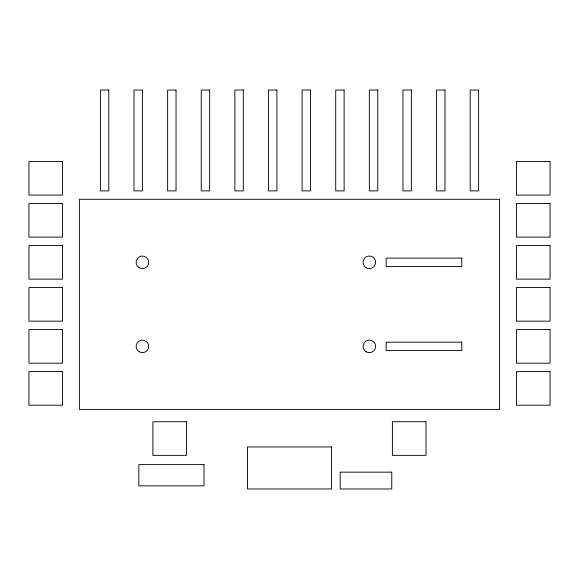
<?xml version="1.0" encoding="UTF-8"?>
<svg xmlns="http://www.w3.org/2000/svg" width="579" height="579" viewBox="0 0 579 579"><rect width="100%" height="100%" fill="white"/><g stroke="black" fill="none" stroke-linecap="round" stroke-linejoin="round"><path stroke-width="0.87" d="M108.794 90.027L100.391 90.027L100.391 190.889L108.794 190.889L108.794 90.027M142.412 90.027L134.01 90.027L134.01 190.889L142.412 190.889L142.412 90.027M176.038 90.027L167.628 90.027L167.628 190.889L176.038 190.889L176.038 90.027M209.656 90.027L201.246 90.027L201.246 190.889L209.656 190.889L209.656 90.027M243.274 90.027L234.871 90.027L234.871 190.889L243.274 190.889L243.274 90.027M276.892 90.027L268.49 90.027L268.49 190.889L276.892 190.889L276.892 90.027M310.51 90.027L302.108 90.027L302.108 190.889L310.51 190.889L310.51 90.027M344.129 90.027L335.726 90.027L335.726 190.889L344.129 190.889L344.129 90.027M377.754 90.027L369.344 90.027L369.344 190.889L377.754 190.889L377.754 90.027M411.372 90.027L402.962 90.027L402.962 190.889L411.372 190.889L411.372 90.027M444.99 90.027L436.588 90.027L436.588 190.889L444.99 190.889L444.99 90.027M478.609 90.027L470.206 90.027L470.206 190.889L478.609 190.889L478.609 90.027M62.568 161.469L28.95 161.469L28.95 195.087L62.568 195.087L62.568 161.469M550.05 161.469L516.432 161.469L516.432 195.087L550.05 195.087L550.05 161.469M499.619 199.292L79.381 199.292L79.381 409.411L499.619 409.411L499.619 199.292M62.568 203.497L28.95 203.497L28.95 237.115L62.568 237.115L62.568 203.497M550.05 203.497L516.432 203.497L516.432 237.115L550.05 237.115L550.05 203.497M62.568 245.518L28.95 245.518L28.95 279.136L62.568 279.136L62.568 245.518M550.05 245.518L516.432 245.518L516.432 279.136L550.05 279.136L550.05 245.518M461.796 258.125L386.157 258.125L386.157 266.528L461.796 266.528L461.796 258.125M62.568 287.546L28.95 287.546L28.95 321.164L62.568 321.164L62.568 287.546M550.05 287.546L516.432 287.546L516.432 321.164L550.05 321.164L550.05 287.546M62.568 329.567L28.95 329.567L28.95 363.185L62.568 363.185L62.568 329.567M550.05 329.567L516.432 329.567L516.432 363.185L550.05 363.185L550.05 329.567M461.796 342.175L386.157 342.175L386.157 350.577L461.796 350.577L461.796 342.175M62.568 371.588L28.95 371.588L28.95 405.213L62.568 405.213L62.568 371.588M550.05 371.588L516.432 371.588L516.432 405.213L550.05 405.213L550.05 371.588M186.496 421.729L152.878 421.729L152.878 455.355L186.496 455.355L186.496 421.729M426.014 421.729L392.396 421.729L392.396 455.355L426.014 455.355L426.014 421.729M331.521 446.945L247.479 446.945L247.479 488.973L331.521 488.973L331.521 446.945M203.996 464.604L138.808 464.604L138.808 485.875L203.996 485.875L203.996 464.604M391.759 472.16L340.184 472.16L340.184 488.973L391.759 488.973L391.759 472.16M139.264 351.837A6.304 6.304 0 0 0 148.716 346.38A6.304 6.304 0 0 0 139.264 340.915A6.304 6.304 0 0 0 139.264 351.837M366.196 351.837A6.304 6.304 0 0 0 375.648 346.38A6.304 6.304 0 0 0 366.196 340.915A6.304 6.304 0 0 0 366.196 351.837M366.196 267.788A6.304 6.304 0 0 0 375.648 262.33A6.304 6.304 0 0 0 366.196 256.866A6.304 6.304 0 0 0 366.196 267.788M139.264 267.788A6.304 6.304 0 0 0 148.716 262.33A6.304 6.304 0 0 0 139.264 256.866A6.304 6.304 0 0 0 139.264 267.788"/></g></svg>
